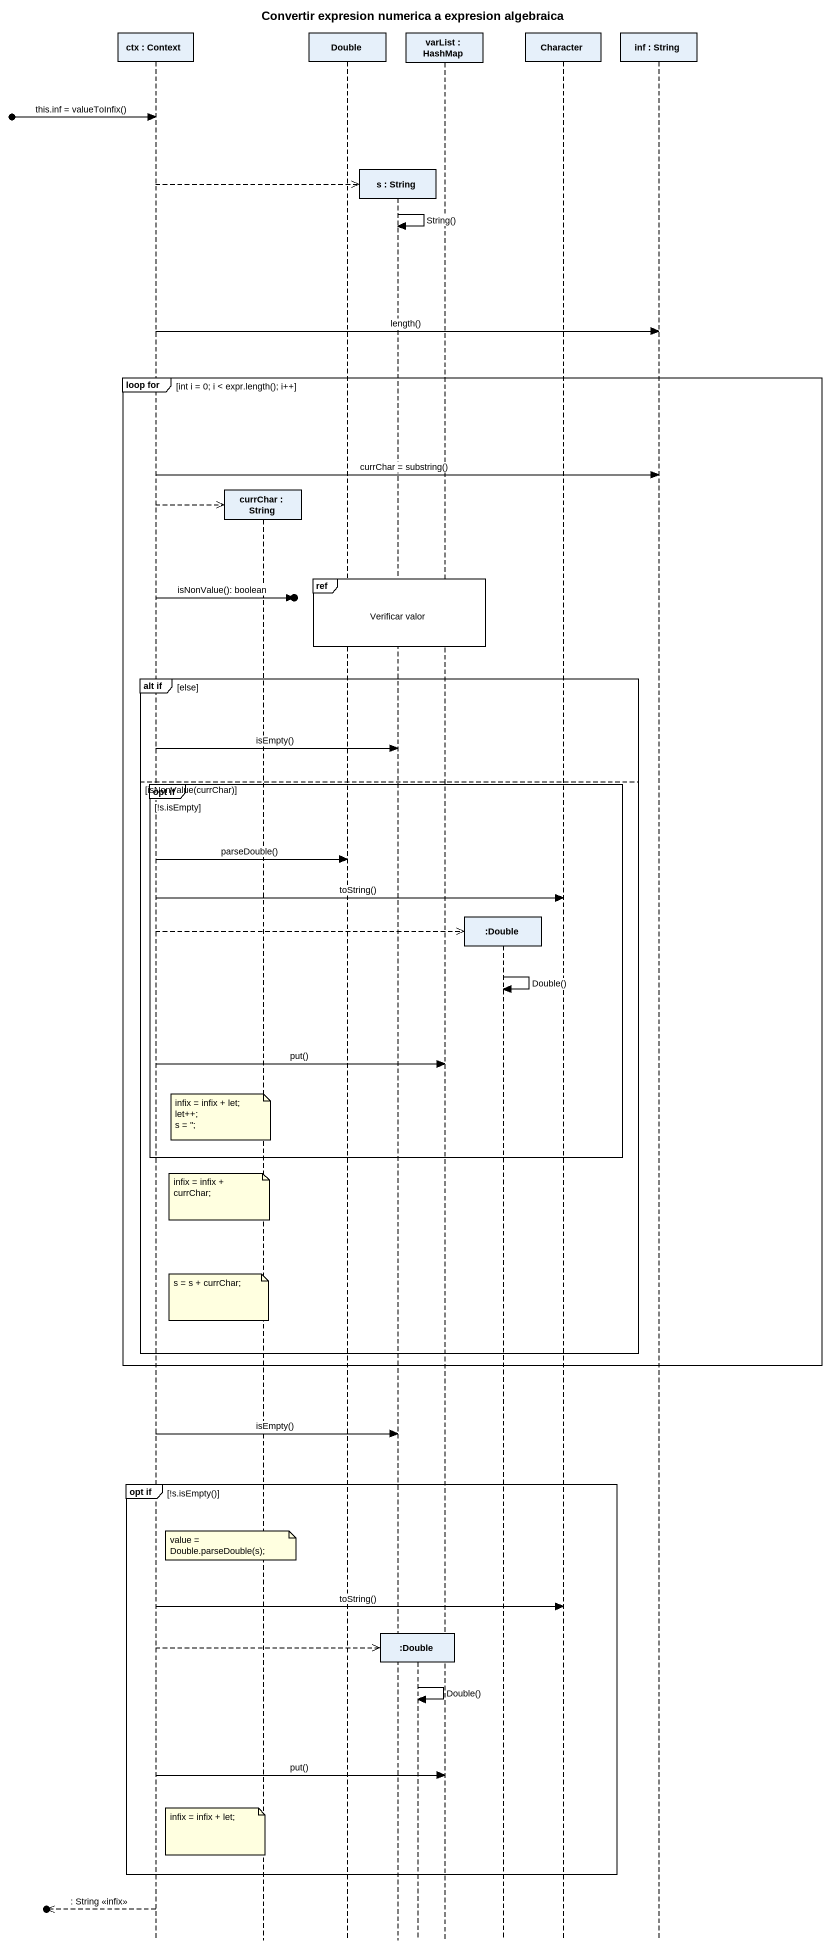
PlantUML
@startuml
title Convertir expresion numerica a expresion algebraica
hide footbox
participant "ctx : Context" as ctx
participant "currChar : String" as currChar
participant Double
participant "s : String" as s
participant ":Double" as Double_2
participant "varList : HashMap" as varList
participant ":Double" as Double_3
participant Character
participant "inf : String" as inf

[o-> ctx : this.inf = valueToInfix()
ctx -->> s **
s -> s : String()
ctx -> inf : length()
group loop for [int i = 0; i < expr.length(); i++]
  ctx -> inf : currChar = substring()
  ctx -->> currChar **
  ref over Double, s, Double_2, varList : Verificar valor
  ctx ->o] : isNonValue(): boolean
  group alt if [else]
    ctx -> s : isEmpty()
  else isNonValue(currChar)
    group opt if [!s.isEmpty]
      ctx -> Double : parseDouble()
      ctx -> Character : toString()
      ctx -->> Double_3 **
      Double_3 -> Double_3 : Double()
      ctx -> varList : put()
      note over currChar
        infix = infix + let;
        let++;
        s = '';
      end note
    end
    note over currChar : infix = infix + currChar;
    note over currChar : s = s + currChar;
  end
end
ctx -> s : isEmpty()
group opt if [!s.isEmpty()]
  note over currChar : value = Double.parseDouble(s);
  ctx -> Character : toString()
  ctx -->> Double_2 **
  Double_2 -> Double_2 : Double()
  ctx -> varList : put()
  note over currChar : infix = infix + let;
end
[o<<-- ctx : : String <<infix>>
@enduml
